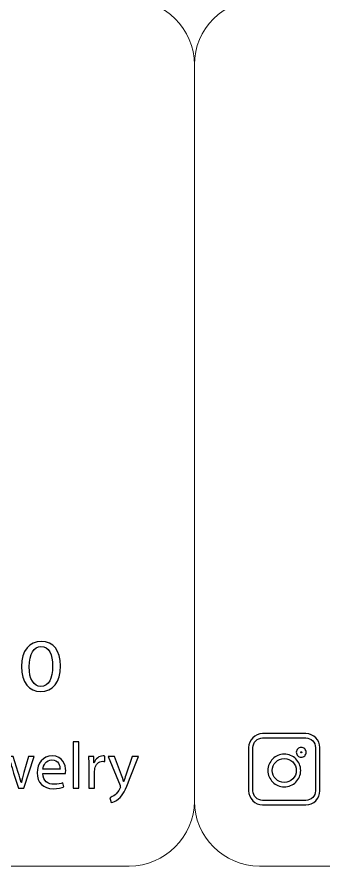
# Model space of a CAD drawing. Header units: millimetres. Extents: x -576 to 618, y 160 to 343.
# Drawn here: x -186.6 to -172.52, y 263.5 to 302.5 of the extents above; entities that cross this region are included whole.
import ezdxf

# ---------------------------------------------------------------- set-up
doc = ezdxf.new("R2010")
doc.units = ezdxf.units.MM
doc.header["$MEASUREMENT"] = 0
doc.layers.add('Layer 1', color=7, linetype='Continuous')

msp = doc.modelspace()

# ---------------------------------------------------------------- linework, layer by layer
at = {"layer": 'Layer 1', "color": 250, "lineweight": 18}
for points in [[(-215.2783, 303.3001), (-215.2783, 303.3001), (-181.4483, 303.3001), (-181.4483, 303.3001), (-179.8043, 303.3001), (-178.4633, 301.9591), (-178.4633, 300.3151), (-178.4633, 300.3151), (-178.4633, 266.4851), (-178.4633, 266.4851), (-178.4633, 264.8411), (-179.8043, 263.5001), (-181.4483, 263.5001), (-181.4483, 263.5001), (-215.2783, 263.5001), (-215.2783, 263.5001), (-216.9223, 263.5001), (-218.2633, 264.8411), (-218.2633, 266.4851), (-218.2633, 266.4851), (-218.2633, 300.3151), (-218.2633, 300.3151), (-218.2633, 301.9591), (-216.9223, 303.3001), (-215.2783, 303.3001)], [(-175.4783, 303.3001), (-175.4783, 303.3001), (-141.6483, 303.3001), (-141.6483, 303.3001), (-140.0043, 303.3001), (-138.6633, 301.9591), (-138.6633, 300.3151), (-138.6633, 300.3151), (-138.6633, 266.4851), (-138.6633, 266.4851), (-138.6633, 264.8411), (-140.0043, 263.5001), (-141.6483, 263.5001), (-141.6483, 263.5001), (-175.4783, 263.5001), (-175.4783, 263.5001), (-177.1223, 263.5001), (-178.4633, 264.8411), (-178.4633, 266.4851), (-178.4633, 266.4851), (-178.4633, 300.3151), (-178.4633, 300.3151), (-178.4633, 301.9591), (-177.1223, 303.3001), (-175.4783, 303.3001)]]:
    msp.add_open_spline(points, degree=3, knots=[0, 0, 0, 0, 0.125, 0.125, 0.125, 0.25, 0.25, 0.25, 0.375, 0.375, 0.375, 0.5, 0.5, 0.5, 0.625, 0.625, 0.625, 0.75, 0.75, 0.75, 0.875, 0.875, 0.875, 1, 1, 1, 1], dxfattribs=at)
at = {"layer": 'Layer 1', "color": 230}
for points, knots in [([(-184.6093, 272.6904), (-184.6093, 271.9363), (-184.9416, 271.5197), (-185.525, 271.5197), (-186.0395, 271.5197), (-186.3881, 271.9259), (-186.3961, 272.6601), (-186.3961, 273.4039), (-186.0152, 273.8136), (-185.4804, 273.8136), (-184.9256, 273.8136), (-184.6093, 273.3971), (-184.6093, 272.6904)], [0, 0, 0, 0, 0.25, 0.25, 0.25, 0.5, 0.5, 0.5, 0.75, 0.75, 0.75, 1, 1, 1, 1]), ([(-186.0395, 272.6564), (-186.0395, 272.0795), (-185.8289, 271.7521), (-185.5048, 271.7521), (-185.14, 271.7521), (-184.9662, 272.1103), (-184.9662, 272.6769), (-184.9662, 273.223), (-185.1322, 273.5814), (-185.5007, 273.5814), (-185.8126, 273.5814), (-186.0395, 273.2607), (-186.0395, 272.6564)], [0, 0, 0, 0, 0.25, 0.25, 0.25, 0.5, 0.5, 0.5, 0.75, 0.75, 0.75, 1, 1, 1, 1]), ([(-173.3515, 266.3125), (-173.3515, 266.3125), (-175.3324, 266.3125), (-175.3324, 266.3125), (-175.5101, 266.3125), (-175.6713, 266.3848), (-175.7878, 266.5012), (-175.9048, 266.6178), (-175.977, 266.779), (-175.977, 266.9569), (-175.977, 266.9569), (-175.977, 268.9382), (-175.977, 268.9382), (-175.977, 269.116), (-175.9049, 269.277), (-175.7883, 269.3937), (-175.6712, 269.5107), (-175.5101, 269.5829), (-175.3324, 269.5829), (-175.3324, 269.5829), (-173.3515, 269.5829), (-173.3515, 269.5829), (-173.1737, 269.5829), (-173.0126, 269.5107), (-172.896, 269.3941), (-172.779, 269.277), (-172.7068, 269.116), (-172.7068, 268.9382), (-172.7068, 268.9382), (-172.7068, 266.9569), (-172.7068, 266.9569), (-172.7068, 266.779), (-172.7791, 266.6178), (-172.8956, 266.5012), (-173.0126, 266.3848), (-173.1737, 266.3125), (-173.3515, 266.3125)], [0, 0, 0, 0, 0.0833333, 0.0833333, 0.0833333, 0.1666667, 0.1666667, 0.1666667, 0.25, 0.25, 0.25, 0.3333333, 0.3333333, 0.3333333, 0.4166667, 0.4166667, 0.4166667, 0.5, 0.5, 0.5, 0.5833333, 0.5833333, 0.5833333, 0.6666667, 0.6666667, 0.6666667, 0.75, 0.75, 0.75, 0.8333333, 0.8333333, 0.8333333, 0.9166667, 0.9166667, 0.9166667, 1, 1, 1, 1]), ([(-184.029, 269.2022), (-184.029, 269.2022), (-183.7594, 269.2022), (-183.7594, 269.2022), (-183.7594, 269.2022), (-183.7594, 267.0793), (-183.7594, 267.0793), (-183.7594, 267.0793), (-184.029, 267.0793), (-184.029, 267.0793), (-184.029, 267.0793), (-184.029, 269.2022), (-184.029, 269.2022)], [0, 0, 0, 0, 0.25, 0.25, 0.25, 0.5, 0.5, 0.5, 0.75, 0.75, 0.75, 1, 1, 1, 1]), ([(-175.3324, 266.5142), (-175.3324, 266.5142), (-173.3515, 266.5142), (-173.3515, 266.5142), (-173.2289, 266.5142), (-173.118, 266.5637), (-173.038, 266.6436), (-172.9581, 266.7239), (-172.9085, 266.8346), (-172.9085, 266.9569), (-172.9085, 266.9569), (-172.9085, 268.9382), (-172.9085, 268.9382), (-172.9085, 269.0608), (-172.958, 269.1717), (-173.0379, 269.2517), (-173.118, 269.3317), (-173.2289, 269.3812), (-173.3515, 269.3812), (-173.3515, 269.3812), (-175.3324, 269.3812), (-175.3324, 269.3812), (-175.455, 269.3812), (-175.5659, 269.3317), (-175.6459, 269.2517), (-175.7259, 269.1717), (-175.7754, 269.0608), (-175.7754, 268.9382), (-175.7754, 268.9382), (-175.7754, 266.9569), (-175.7754, 266.9569), (-175.7754, 266.8346), (-175.7258, 266.7239), (-175.6456, 266.6438), (-175.5659, 266.5637), (-175.455, 266.5142), (-175.3324, 266.5142)], [0, 0, 0, 0, 0.0833333, 0.0833333, 0.0833333, 0.1666667, 0.1666667, 0.1666667, 0.25, 0.25, 0.25, 0.3333333, 0.3333333, 0.3333333, 0.4166667, 0.4166667, 0.4166667, 0.5, 0.5, 0.5, 0.5833333, 0.5833333, 0.5833333, 0.6666667, 0.6666667, 0.6666667, 0.75, 0.75, 0.75, 0.8333333, 0.8333333, 0.8333333, 0.9166667, 0.9166667, 0.9166667, 1, 1, 1, 1]), ([(-173.3401, 268.7245), (-173.3401, 268.6624), (-173.3653, 268.6061), (-173.406, 268.5654), (-173.4466, 268.5247), (-173.503, 268.4995), (-173.5651, 268.4995), (-173.6272, 268.4995), (-173.6835, 268.5247), (-173.7242, 268.5654), (-173.7649, 268.6061), (-173.7901, 268.6624), (-173.7901, 268.7245), (-173.7901, 268.7866), (-173.7649, 268.8429), (-173.7242, 268.8836), (-173.6835, 268.9243), (-173.6272, 268.9495), (-173.5651, 268.9495), (-173.503, 268.9495), (-173.4466, 268.9243), (-173.406, 268.8836), (-173.3653, 268.8429), (-173.3401, 268.7866), (-173.3401, 268.7245)], [0, 0, 0, 0, 0.125, 0.125, 0.125, 0.25, 0.25, 0.25, 0.375, 0.375, 0.375, 0.5, 0.5, 0.5, 0.625, 0.625, 0.625, 0.75, 0.75, 0.75, 0.875, 0.875, 0.875, 1, 1, 1, 1]), ([(-173.5485, 268.708), (-173.5444, 268.7121), (-173.5417, 268.7181), (-173.5417, 268.7245), (-173.5417, 268.731), (-173.5444, 268.7369), (-173.5485, 268.7411), (-173.5527, 268.7452), (-173.5586, 268.7479), (-173.5651, 268.7479), (-173.5715, 268.7479), (-173.5775, 268.7452), (-173.5816, 268.7411), (-173.5858, 268.7369), (-173.5884, 268.731), (-173.5884, 268.7245), (-173.5884, 268.7181), (-173.5858, 268.7121), (-173.5816, 268.708), (-173.5775, 268.7038), (-173.5715, 268.7012), (-173.5651, 268.7012), (-173.5586, 268.7012), (-173.5527, 268.7038), (-173.5485, 268.708)], [0, 0, 0, 0, 0.125, 0.125, 0.125, 0.25, 0.25, 0.25, 0.375, 0.375, 0.375, 0.5, 0.5, 0.5, 0.625, 0.625, 0.625, 0.75, 0.75, 0.75, 0.875, 0.875, 0.875, 1, 1, 1, 1]), ([(-187.6843, 268.5265), (-187.6843, 268.5265), (-187.4881, 267.7911), (-187.4881, 267.7911), (-187.445, 267.6295), (-187.4054, 267.48), (-187.378, 267.3305), (-187.378, 267.3305), (-187.3686, 267.3305), (-187.3686, 267.3305), (-187.3349, 267.4772), (-187.2859, 267.6326), (-187.2366, 267.7882), (-187.2366, 267.7882), (-186.9945, 268.5265), (-186.9945, 268.5265), (-186.9945, 268.5265), (-186.7676, 268.5265), (-186.7676, 268.5265), (-186.7676, 268.5265), (-186.5377, 267.8033), (-186.5377, 267.8033), (-186.4825, 267.6295), (-186.4398, 267.4772), (-186.4057, 267.3305), (-186.4057, 267.3305), (-186.3967, 267.3305), (-186.3967, 267.3305), (-186.372, 267.4772), (-186.3324, 267.6295), (-186.2834, 267.8001), (-186.2834, 267.8001), (-186.0716, 268.5265), (-186.0716, 268.5265), (-186.0716, 268.5265), (-185.8051, 268.5265), (-185.8051, 268.5265), (-185.8051, 268.5265), (-186.2834, 267.0794), (-186.2834, 267.0794), (-186.2834, 267.0794), (-186.5286, 267.0794), (-186.5286, 267.0794), (-186.5286, 267.0794), (-186.7551, 267.7702), (-186.7551, 267.7702), (-186.8072, 267.9318), (-186.8503, 268.0753), (-186.8871, 268.2457), (-186.8871, 268.2457), (-186.8934, 268.2457), (-186.8934, 268.2457), (-186.9302, 268.0721), (-186.9761, 267.9224), (-187.0282, 267.767), (-187.0282, 267.767), (-187.2675, 267.0794), (-187.2675, 267.0794), (-187.2675, 267.0794), (-187.5128, 267.0794), (-187.5128, 267.0794), (-187.5128, 267.0794), (-187.9605, 268.5265), (-187.9605, 268.5265), (-187.9605, 268.5265), (-187.6843, 268.5265), (-187.6843, 268.5265)], [0, 0, 0, 0, 0.0454545, 0.0454545, 0.0454545, 0.0909091, 0.0909091, 0.0909091, 0.1363636, 0.1363636, 0.1363636, 0.1818182, 0.1818182, 0.1818182, 0.2272727, 0.2272727, 0.2272727, 0.2727273, 0.2727273, 0.2727273, 0.3181818, 0.3181818, 0.3181818, 0.3636364, 0.3636364, 0.3636364, 0.4090909, 0.4090909, 0.4090909, 0.4545455, 0.4545455, 0.4545455, 0.5, 0.5, 0.5, 0.5454545, 0.5454545, 0.5454545, 0.5909091, 0.5909091, 0.5909091, 0.6363636, 0.6363636, 0.6363636, 0.6818182, 0.6818182, 0.6818182, 0.7272727, 0.7272727, 0.7272727, 0.7727273, 0.7727273, 0.7727273, 0.8181818, 0.8181818, 0.8181818, 0.8636364, 0.8636364, 0.8636364, 0.9090909, 0.9090909, 0.9090909, 0.9545455, 0.9545455, 0.9545455, 1, 1, 1, 1]), ([(-185.4152, 267.7552), (-185.4093, 267.3994), (-185.1765, 267.2528), (-184.9063, 267.2528), (-184.7131, 267.2528), (-184.5967, 267.2859), (-184.4957, 267.3274), (-184.4957, 267.3274), (-184.4495, 267.1392), (-184.4495, 267.1392), (-184.5447, 267.0974), (-184.7072, 267.0496), (-184.9431, 267.0496), (-185.3999, 267.0496), (-185.6729, 267.3423), (-185.6729, 267.7791), (-185.6729, 268.2157), (-185.4093, 268.5595), (-184.9768, 268.5595), (-184.4926, 268.5595), (-184.3637, 268.1439), (-184.3637, 267.8777), (-184.3637, 267.8238), (-184.37, 267.782), (-184.3727, 267.7552), (-184.3727, 267.7552), (-185.4152, 267.7552), (-185.4152, 267.7552)], [0, 0, 0, 0, 0.1111111, 0.1111111, 0.1111111, 0.2222222, 0.2222222, 0.2222222, 0.3333333, 0.3333333, 0.3333333, 0.4444444, 0.4444444, 0.4444444, 0.5555556, 0.5555556, 0.5555556, 0.6666667, 0.6666667, 0.6666667, 0.7777778, 0.7777778, 0.7777778, 0.8888889, 0.8888889, 0.8888889, 1, 1, 1, 1]), ([(-184.6243, 267.9435), (-184.6212, 268.1108), (-184.6951, 268.371), (-184.9984, 268.371), (-185.271, 268.371), (-185.3909, 268.1258), (-185.4121, 267.9435), (-185.4121, 267.9435), (-184.6243, 267.9435), (-184.6243, 267.9435)], [0, 0, 0, 0, 0.3333333, 0.3333333, 0.3333333, 0.6666667, 0.6666667, 0.6666667, 1, 1, 1, 1]), ([(-183.3052, 268.0752), (-183.3052, 268.2456), (-183.3086, 268.3922), (-183.3177, 268.5264), (-183.3177, 268.5264), (-183.0814, 268.5264), (-183.0814, 268.5264), (-183.0814, 268.5264), (-183.0724, 268.2425), (-183.0724, 268.2425), (-183.0724, 268.2425), (-183.0599, 268.2425), (-183.0599, 268.2425), (-182.9925, 268.4368), (-182.8303, 268.5595), (-182.649, 268.5595), (-182.6184, 268.5595), (-182.5969, 268.5563), (-182.5723, 268.5504), (-182.5723, 268.5504), (-182.5723, 268.3024), (-182.5723, 268.3024), (-182.6, 268.3083), (-182.6278, 268.3114), (-182.6643, 268.3114), (-182.8547, 268.3114), (-182.9894, 268.171), (-183.0262, 267.9735), (-183.0325, 267.9376), (-183.0387, 267.8958), (-183.0387, 267.8509), (-183.0387, 267.8509), (-183.0387, 267.0796), (-183.0387, 267.0796), (-183.0387, 267.0796), (-183.3052, 267.0796), (-183.3052, 267.0796), (-183.3052, 267.0796), (-183.3052, 268.0752), (-183.3052, 268.0752)], [0, 0, 0, 0, 0.0769231, 0.0769231, 0.0769231, 0.1538462, 0.1538462, 0.1538462, 0.2307692, 0.2307692, 0.2307692, 0.3076923, 0.3076923, 0.3076923, 0.3846154, 0.3846154, 0.3846154, 0.4615385, 0.4615385, 0.4615385, 0.5384615, 0.5384615, 0.5384615, 0.6153846, 0.6153846, 0.6153846, 0.6923077, 0.6923077, 0.6923077, 0.7692308, 0.7692308, 0.7692308, 0.8461538, 0.8461538, 0.8461538, 0.9230769, 0.9230769, 0.9230769, 1, 1, 1, 1]), ([(-182.1278, 268.5265), (-182.1278, 268.5265), (-181.8031, 267.6716), (-181.8031, 267.6716), (-181.7694, 267.5758), (-181.7322, 267.4622), (-181.7079, 267.3755), (-181.7079, 267.3755), (-181.702, 267.3755), (-181.702, 267.3755), (-181.6742, 267.4622), (-181.6436, 267.5726), (-181.6068, 267.6775), (-181.6068, 267.6775), (-181.3125, 268.5265), (-181.3125, 268.5265), (-181.3125, 268.5265), (-181.0274, 268.5265), (-181.0274, 268.5265), (-181.0274, 268.5265), (-181.432, 267.495), (-181.432, 267.495), (-181.6252, 266.9989), (-181.7571, 266.7446), (-181.9409, 266.5892), (-182.0726, 266.4756), (-182.2046, 266.4307), (-182.272, 266.4185), (-182.272, 266.4185), (-182.3396, 266.6401), (-182.3396, 266.6401), (-182.272, 266.6609), (-182.1834, 266.7028), (-182.1035, 266.7683), (-182.0298, 266.8253), (-181.9381, 266.9271), (-181.8764, 267.0616), (-181.8642, 267.0884), (-181.8551, 267.1093), (-181.8551, 267.1243), (-181.8551, 267.1392), (-181.8613, 267.1602), (-181.8735, 267.1933), (-181.8735, 267.1933), (-182.4221, 268.5265), (-182.4221, 268.5265), (-182.4221, 268.5265), (-182.1278, 268.5265), (-182.1278, 268.5265)], [0, 0, 0, 0, 0.0625, 0.0625, 0.0625, 0.125, 0.125, 0.125, 0.1875, 0.1875, 0.1875, 0.25, 0.25, 0.25, 0.3125, 0.3125, 0.3125, 0.375, 0.375, 0.375, 0.4375, 0.4375, 0.4375, 0.5, 0.5, 0.5, 0.5625, 0.5625, 0.5625, 0.625, 0.625, 0.625, 0.6875, 0.6875, 0.6875, 0.75, 0.75, 0.75, 0.8125, 0.8125, 0.8125, 0.875, 0.875, 0.875, 0.9375, 0.9375, 0.9375, 1, 1, 1, 1]), ([(-173.5885, 267.8887), (-173.5885, 267.6814), (-173.6729, 267.4932), (-173.8093, 267.3569), (-173.9452, 267.2204), (-174.1334, 267.1361), (-174.3412, 267.1361), (-174.5489, 267.1361), (-174.7372, 267.2205), (-174.8733, 267.3565), (-175.0095, 267.4927), (-175.0937, 267.681), (-175.0937, 267.8887), (-175.0937, 268.0963), (-175.0094, 268.2844), (-174.8733, 268.4207), (-174.7371, 268.5574), (-174.5489, 268.6416), (-174.3412, 268.6416), (-174.1337, 268.6416), (-173.9454, 268.5572), (-173.809, 268.4207), (-173.6728, 268.2844), (-173.5885, 268.0963), (-173.5885, 267.8887)], [0, 0, 0, 0, 0.125, 0.125, 0.125, 0.25, 0.25, 0.25, 0.375, 0.375, 0.375, 0.5, 0.5, 0.5, 0.625, 0.625, 0.625, 0.75, 0.75, 0.75, 0.875, 0.875, 0.875, 1, 1, 1, 1]), ([(-173.9513, 267.4992), (-173.8517, 267.5985), (-173.7902, 267.7364), (-173.7902, 267.8887), (-173.7902, 268.0412), (-173.8519, 268.1793), (-173.9516, 268.279), (-174.0509, 268.3784), (-174.1888, 268.44), (-174.3412, 268.44), (-174.4933, 268.44), (-174.6311, 268.3783), (-174.7308, 268.2786), (-174.8304, 268.1792), (-174.8921, 268.0412), (-174.8921, 267.8887), (-174.8921, 267.7367), (-174.8304, 267.5988), (-174.7307, 267.4991), (-174.6311, 267.3995), (-174.4933, 267.3378), (-174.3412, 267.3378), (-174.189, 267.3378), (-174.0512, 267.3995), (-173.9513, 267.4992)], [0, 0, 0, 0, 0.125, 0.125, 0.125, 0.25, 0.25, 0.25, 0.375, 0.375, 0.375, 0.5, 0.5, 0.5, 0.625, 0.625, 0.625, 0.75, 0.75, 0.75, 0.875, 0.875, 0.875, 1, 1, 1, 1])]:
    msp.add_open_spline(points, degree=3, knots=knots, dxfattribs=at)

doc.saveas('drawing.dxf')
